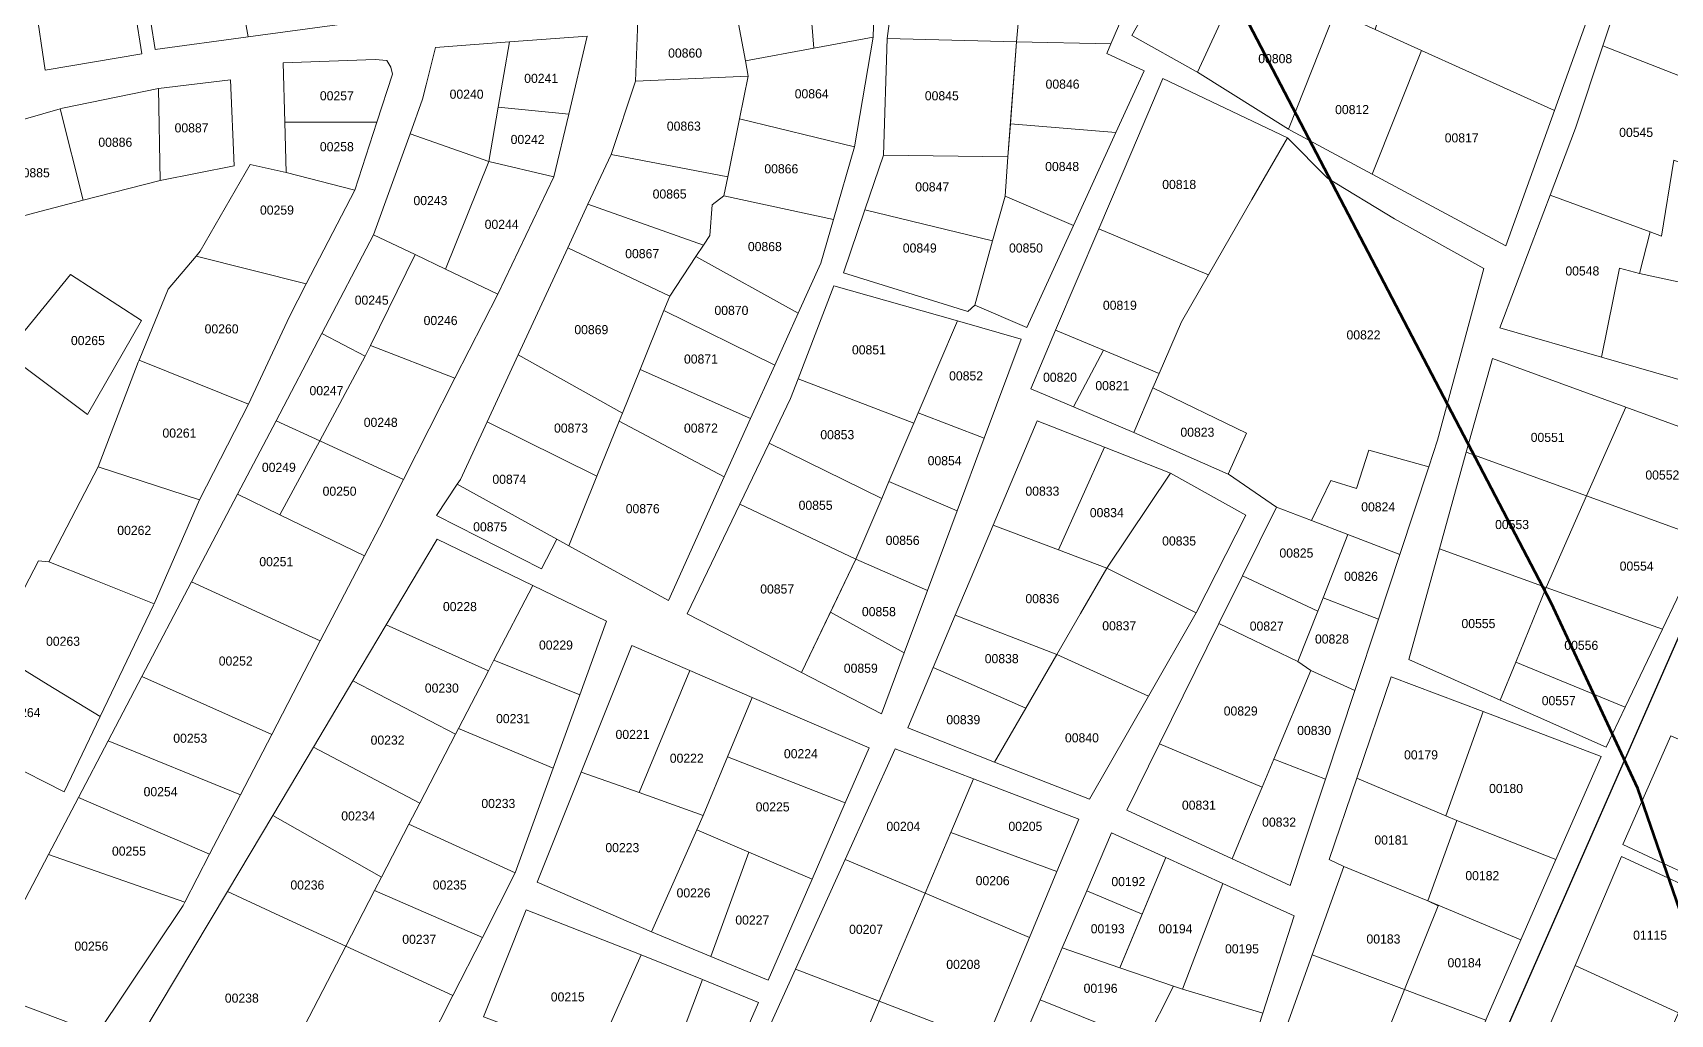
# Model space of a CAD drawing. Header units: metres. Extents: x 245225 to 248406, y 1633796 to 1637634.
# Drawn here: x 246530.8 to 246800.1, y 1634289.7 to 1634451.1 of the extents above; entities that cross this region are included whole.
import ezdxf
from ezdxf.enums import TextEntityAlignment as Align

# ---------------------------------------------------------------- set-up
doc = ezdxf.new("R2010")
doc.units = ezdxf.units.M
doc.header["$MEASUREMENT"] = 0
doc.layers.add('historique_numero_parcelle', color=7, linetype='Continuous')
doc.layers.add('limites_sections', color=7, linetype='Continuous')
doc.layers.add('Limites_Communes', color=7, linetype='Continuous', lineweight=211, plot=False)
doc.layers.add('LIMITES_PARCELLES', color=7, linetype='Continuous', lineweight=0, true_color=0xffffff)
doc.styles.add('Style-FANCY', font='FANCY.shx')

msp = doc.modelspace()

# ---------------------------------------------------------------- linework, layer by layer
at = {"layer": 'Limites_Communes', "color": 210, "lineweight": 80, "flags": 128}
msp.add_lwpolyline([(246816.4302, 1634263.9817), (246794.7343, 1634326.8203), (246780.4792, 1634357.3669), (246711.1976, 1634490.176), (246697.4991, 1634511.3582), (246685.1296, 1634530.4852), (246678.9118, 1634540.1777), (246667.7642, 1634557.5549), (246649.0798, 1634583.3906), (246642.7543, 1634592.1372), (246626.617, 1634586.3651), (246576.9768, 1634616.6345), (246567.3856, 1634602.7438), (246545.3612, 1634540), (246460.5599, 1634559.0875), (246432.3612, 1634563), (246427.4869, 1634590.5068), (246420.2108, 1634610.0199), (246415.3612, 1634625), (246408.3612, 1634617), (246389.3612, 1634612), (246359.3983, 1634636.9696), (246351.3874, 1634642.5217), (246313.6842, 1634675.0655)], dxfattribs=at)
at = {"layer": 'limites_parcelles', "flags": 128}
for points in [[(246713.455, 1634478.625), (246714.689, 1634466.278), (246714.831, 1634464.867), (246712.055, 1634458.442), (246708.092, 1634449.272), (246692.613, 1634449.644), (246693.563, 1634460.488), (246695.145, 1634468.833), (246702.759, 1634467.837), (246701.02, 1634476.576), (246713.455, 1634478.625)], [(246809.236, 1634470.087), (246808.585, 1634464.877), (246812.713, 1634463.66), (246811.125, 1634448.261), (246808.03, 1634448.102), (246807.197, 1634441.821), (246789.001, 1634448.991), (246796.932, 1634472.881), (246809.236, 1634470.087)], [(246760.045, 1634468.203), (246772.827, 1634465.446), (246789.281, 1634461.242), (246781.033, 1634438.306), (246759.179, 1634448.2), (246751.55, 1634451.653), (246756.634, 1634468.938), (246760.045, 1634468.203)], [(246566.242, 1634450.421), (246564.37, 1634461.122), (246563.999, 1634463.244), (246580.614, 1634466.19), (246582.943, 1634452.703), (246566.242, 1634450.421)], [(246659.278, 1634448.571), (246648.024, 1634446.492), (246645.933, 1634457.564), (246647.444, 1634460.972), (246658.186, 1634462.151), (246659.278, 1634448.571)], [(246729.454, 1634460.112), (246722.335, 1634444.631), (246722.133, 1634444.758), (246711.55, 1634450.685), (246718.852, 1634463.597), (246729.454, 1634460.112)], [(246532.579, 1634457.797), (246546.686, 1634460.861), (246548.772, 1634447.637), (246532.897, 1634444.938), (246531.309, 1634455.733), (246532.579, 1634457.797)], [(246738.325, 1634457.641), (246744.968, 1634454.633), (246737.296, 1634435.269), (246722.335, 1634444.631), (246729.454, 1634460.112), (246738.325, 1634457.641)], [(246648.024, 1634446.492), (246648.495, 1634444.001), (246629.952, 1634443.171), (246630.44, 1634456.002), (246645.933, 1634457.564), (246648.024, 1634446.492)], [(246751.55, 1634451.653), (246759.179, 1634448.2), (246751.069, 1634427.852), (246737.691, 1634435.021), (246737.296, 1634435.269), (246744.968, 1634454.633), (246751.55, 1634451.653)], [(246607.369, 1634438.88), (246605.813, 1634429.952), (246592.871, 1634434.516), (246594.921, 1634440.207), (246595.512, 1634442.572), (246597.038, 1634448.674), (246609.239, 1634449.605), (246607.369, 1634438.88)], [(246665.935, 1634432.376), (246647.057, 1634436.964), (246648.495, 1634444.001), (246648.024, 1634446.492), (246659.278, 1634448.571), (246669.005, 1634450.367), (246665.935, 1634432.376)], [(246708.922, 1634434.694), (246691.596, 1634436.131), (246692.613, 1634449.644), (246708.092, 1634449.272), (246707.422, 1634447.721), (246713.561, 1634444.864), (246708.922, 1634434.694)], [(246806.797, 1634438.8), (246805.41, 1634428.338), (246800.648, 1634430.164), (246798.637, 1634417.675), (246796.779, 1634418.355), (246780.312, 1634424.381), (246784.495, 1634435.416), (246784.503, 1634435.442), (246789.001, 1634448.991), (246807.197, 1634441.821), (246806.797, 1634438.8)], [(246587.43, 1634436.435), (246572.289, 1634436.397), (246572.002, 1634446.142), (246587.12, 1634446.733), (246589.068, 1634446.539), (246589.729, 1634445.48), (246589.994, 1634444.29), (246587.43, 1634436.435)], [(246647.057, 1634436.964), (246645.105, 1634427.406), (246625.93, 1634431.106), (246629.952, 1634443.171), (246648.495, 1634444.001), (246647.057, 1634436.964)], [(246731.297, 1634423.692), (246724.152, 1634411.308), (246718.724, 1634413.577), (246706.119, 1634418.846), (246711.534, 1634431.562), (246716.661, 1634443.6), (246737.161, 1634433.857), (246731.297, 1634423.692)], [(246551.814, 1634426.827), (246539.108, 1634423.565), (246535.344, 1634438.622), (246535.728, 1634438.733), (246551.497, 1634441.961), (246551.814, 1634426.827)], [(246539.108, 1634423.565), (246532.023, 1634421.747), (246526.478, 1634420.243), (246521.273, 1634434.536), (246521.811, 1634434.712), (246535.344, 1634438.622), (246539.108, 1634423.565)], [(246665.935, 1634432.376), (246662.489, 1634420.381), (246644.473, 1634424.316), (246645.105, 1634427.406), (246647.057, 1634436.964), (246665.935, 1634432.376)], [(246708.922, 1634434.694), (246701.96, 1634419.432), (246690.7, 1634424.224), (246691.19, 1634430.731), (246691.596, 1634436.131), (246708.922, 1634434.694)], [(246605.813, 1634429.952), (246598.72, 1634412.231), (246593.697, 1634414.626), (246586.878, 1634417.876), (246592.871, 1634434.516), (246605.813, 1634429.952)], [(246760.367, 1634379.723), (246750.496, 1634382.499), (246748.511, 1634376.149), (246744.278, 1634377.472), (246741.115, 1634370.888), (246735.362, 1634373.109), (246727.425, 1634378.506), (246727.369, 1634378.531), (246730.387, 1634385.277), (246715.027, 1634392.73), (246716.043, 1634395.09), (246719.699, 1634403.589), (246724.152, 1634411.308), (246731.297, 1634423.692), (246737.161, 1634433.857), (246743.723, 1634427.19), (246754.73, 1634420.522), (246769.441, 1634412.373), (246761.821, 1634384.116), (246760.367, 1634379.723)], [(246572.531, 1634428.15), (246583.776, 1634425.24), (246575.815, 1634409.808), (246557.71, 1634414.402), (246558.376, 1634415.185), (246566.578, 1634429.473), (246572.531, 1634428.15)], [(246641.125, 1634416.207), (246622.132, 1634422.908), (246625.93, 1634431.106), (246645.105, 1634427.406), (246644.473, 1634424.316), (246642.568, 1634422.834), (246642.145, 1634417.754), (246641.125, 1634416.207)], [(246691.19, 1634430.731), (246690.7, 1634424.224), (246688.667, 1634416.913), (246667.652, 1634422.009), (246670.698, 1634431), (246691.19, 1634430.731)], [(246805.41, 1634428.338), (246819.683, 1634424.147), (246817.376, 1634406.717), (246795.039, 1634411.537), (246796.779, 1634418.355), (246798.637, 1634417.675), (246800.648, 1634430.164), (246805.41, 1634428.338)], [(246662.489, 1634420.381), (246660.432, 1634413.22), (246656.708, 1634404.985), (246639.867, 1634414.301), (246641.125, 1634416.207), (246642.145, 1634417.754), (246642.568, 1634422.834), (246644.473, 1634424.316), (246662.489, 1634420.381)], [(246701.96, 1634419.432), (246694.299, 1634402.636), (246685.726, 1634406.341), (246688.667, 1634416.913), (246690.7, 1634424.224), (246701.96, 1634419.432)], [(246796.779, 1634418.355), (246795.039, 1634411.537), (246791.741, 1634412.394), (246788.754, 1634397.793), (246772.059, 1634402.607), (246777.202, 1634416.175), (246780.312, 1634424.381), (246796.779, 1634418.355)], [(246641.125, 1634416.207), (246639.867, 1634414.301), (246635.583, 1634407.806), (246618.81, 1634415.74), (246622.132, 1634422.908), (246641.125, 1634416.207)], [(246688.667, 1634416.913), (246685.726, 1634406.341), (246684.562, 1634405.282), (246664.136, 1634411.632), (246667.652, 1634422.009), (246688.667, 1634416.913)], [(246724.152, 1634411.308), (246719.699, 1634403.589), (246716.043, 1634395.09), (246706.904, 1634398.898), (246699.022, 1634402.182), (246706.119, 1634418.846), (246718.724, 1634413.577), (246724.152, 1634411.308)], [(246593.697, 1634414.626), (246586.391, 1634399.692), (246585.52, 1634397.911), (246578.38, 1634401.669), (246586.878, 1634417.876), (246593.697, 1634414.626)], [(246575.815, 1634409.808), (246573.06, 1634404.47), (246566.314, 1634390.05), (246548.323, 1634397.256), (246553.084, 1634408.968), (246557.71, 1634414.402), (246575.815, 1634409.808)], [(246598.72, 1634412.231), (246607.304, 1634408.14), (246600.266, 1634394.294), (246586.391, 1634399.692), (246593.697, 1634414.626), (246598.72, 1634412.231)], [(246635.583, 1634407.806), (246634.632, 1634405.457), (246630.706, 1634395.76), (246627.798, 1634388.576), (246610.669, 1634398.169), (246618.81, 1634415.74), (246635.583, 1634407.806)], [(246656.708, 1634404.985), (246652.845, 1634396.445), (246634.632, 1634405.457), (246635.583, 1634407.806), (246639.867, 1634414.301), (246656.708, 1634404.985)], [(246795.039, 1634411.537), (246817.376, 1634406.717), (246815.187, 1634390.172), (246788.754, 1634397.793), (246791.741, 1634412.394), (246795.039, 1634411.537)], [(246682.883, 1634403.716), (246676.424, 1634388.591), (246675.702, 1634386.899), (246656.698, 1634394.232), (246662.549, 1634409.516), (246682.883, 1634403.716)], [(246566.314, 1634390.05), (246558.258, 1634374.335), (246541.575, 1634379.731), (246548.19, 1634396.929), (246548.323, 1634397.256), (246566.314, 1634390.05)], [(246600.266, 1634394.294), (246591.797, 1634377.631), (246578.028, 1634383.983), (246585.52, 1634397.911), (246586.391, 1634399.692), (246600.266, 1634394.294)], [(246627.798, 1634388.576), (246627.269, 1634387.267), (246623.608, 1634378.226), (246605.549, 1634387.12), (246610.669, 1634398.169), (246627.798, 1634388.576)], [(246716.043, 1634395.09), (246715.027, 1634392.73), (246711.867, 1634385.386), (246701.988, 1634389.584), (246706.904, 1634398.898), (246716.043, 1634395.09)], [(246648.877, 1634387.672), (246644.549, 1634378.102), (246627.269, 1634387.267), (246627.798, 1634388.576), (246630.706, 1634395.76), (246648.877, 1634387.672)], [(246675.702, 1634386.899), (246671.623, 1634377.349), (246670.429, 1634374.552), (246651.91, 1634383.613), (246655.458, 1634390.995), (246656.698, 1634394.232), (246675.702, 1634386.899)], [(246623.608, 1634378.226), (246618.966, 1634366.76), (246617.04, 1634367.817), (246600.64, 1634376.865), (246601.165, 1634377.66), (246605.549, 1634387.12), (246623.608, 1634378.226)], [(246644.549, 1634378.102), (246635.35, 1634357.763), (246618.966, 1634366.76), (246623.608, 1634378.226), (246627.269, 1634387.267), (246644.549, 1634378.102)], [(246687.284, 1634384.471), (246682.825, 1634372.513), (246671.623, 1634377.349), (246675.702, 1634386.899), (246676.424, 1634388.591), (246687.284, 1634384.471)], [(246591.797, 1634377.631), (246587.83, 1634369.828), (246585.38, 1634365.104), (246571.496, 1634371.839), (246578.028, 1634383.983), (246591.797, 1634377.631)], [(246760.367, 1634379.723), (246755.594, 1634365.299), (246747.089, 1634368.582), (246741.115, 1634370.888), (246744.278, 1634377.472), (246748.511, 1634376.149), (246750.496, 1634382.499), (246760.367, 1634379.723)], [(246558.258, 1634374.335), (246558.244, 1634374.307), (246550.804, 1634357.209), (246540.645, 1634361.268), (246533.505, 1634364.121), (246541.575, 1634379.731), (246558.258, 1634374.335)], [(246682.825, 1634372.513), (246677.944, 1634359.423), (246666.151, 1634364.534), (246670.429, 1634374.552), (246671.623, 1634377.349), (246682.825, 1634372.513)], [(246571.496, 1634371.839), (246585.38, 1634365.104), (246578.121, 1634351.11), (246556.963, 1634360.824), (246564.515, 1634375.226), (246571.496, 1634371.839)], [(246741.115, 1634370.888), (246747.089, 1634368.582), (246743.001, 1634358.219), (246742.125, 1634355.999), (246729.762, 1634361.788), (246735.362, 1634373.109), (246741.115, 1634370.888)], [(246613.05, 1634360.238), (246606.674, 1634347.944), (246605.774, 1634346.208), (246588.969, 1634353.749), (246597.355, 1634367.817), (246613.05, 1634360.238)], [(246703.116, 1634355.61), (246699.229, 1634348.89), (246682.525, 1634355.332), (246685.735, 1634362.949), (246688.771, 1634370.153), (246699.503, 1634366.069), (246707.422, 1634363.055), (246703.116, 1634355.61)], [(246779.666, 1634359.89), (246774.679, 1634347.621), (246772.134, 1634341.361), (246757.071, 1634348.026), (246762.138, 1634366.264), (246779.666, 1634359.89)], [(246550.703, 1634356.977), (246541.952, 1634338.687), (246533.402, 1634343.904), (246524.105, 1634349.577), (246531.785, 1634364.253), (246533.505, 1634364.121), (246540.645, 1634361.268), (246550.804, 1634357.209), (246550.703, 1634356.977)], [(246714.281, 1634342.034), (246699.229, 1634348.89), (246703.116, 1634355.61), (246707.422, 1634363.055), (246722.133, 1634355.752), (246714.281, 1634342.034)], [(246752.087, 1634354.701), (246748.192, 1634342.933), (246740.971, 1634346.251), (246738.854, 1634347.706), (246742.125, 1634355.999), (246743.001, 1634358.219), (246752.087, 1634354.701)], [(246605.774, 1634346.208), (246600.846, 1634336.706), (246600.357, 1634335.763), (246583.487, 1634344.552), (246588.969, 1634353.749), (246605.774, 1634346.208)], [(246738.854, 1634347.706), (246740.971, 1634346.251), (246734.885, 1634331.664), (246732.958, 1634327.045), (246716.117, 1634334.205), (246725.883, 1634353.948), (246738.854, 1634347.706)], [(246533.402, 1634343.904), (246541.952, 1634338.687), (246536.019, 1634326.285), (246516.969, 1634335.942), (246524.105, 1634349.577), (246533.402, 1634343.904)], [(246714.281, 1634342.034), (246704.565, 1634325.06), (246688.991, 1634331.19), (246694.121, 1634340.059), (246699.229, 1634348.89), (246714.281, 1634342.034)], [(246620.787, 1634342.255), (246616.402, 1634330.18), (246600.846, 1634336.706), (246605.774, 1634346.208), (246606.674, 1634347.944), (246620.787, 1634342.255)], [(246649.148, 1634341.81), (246645.083, 1634332.041), (246641.077, 1634322.412), (246630.533, 1634326.162), (246638.885, 1634346.232), (246649.148, 1634341.81)], [(246781.285, 1634315.144), (246764.982, 1634321.592), (246763.19, 1634322.347), (246769.29, 1634339.484), (246788.702, 1634332.098), (246781.285, 1634315.144)], [(246616.402, 1634330.18), (246610.161, 1634312.995), (246592.699, 1634320.995), (246594.465, 1634324.401), (246600.357, 1634335.763), (246600.846, 1634336.706), (246616.402, 1634330.18)], [(246588.166, 1634312.256), (246570.292, 1634322.417), (246576.991, 1634333.654), (246594.465, 1634324.401), (246592.699, 1634320.995), (246588.166, 1634312.256)], [(246594.465, 1634324.401), (246592.699, 1634320.995), (246588.166, 1634312.256), (246570.292, 1634322.417), (246576.991, 1634333.654), (246594.465, 1634324.401)], [(246685.531, 1634328.422), (246681.797, 1634319.612), (246677.556, 1634309.604), (246664.426, 1634315.18), (246672.656, 1634333.368), (246685.531, 1634328.422)], [(246732.958, 1634327.045), (246730.921, 1634322.161), (246728.046, 1634315.272), (246710.703, 1634323.261), (246716.117, 1634334.205), (246732.958, 1634327.045)], [(246664.437, 1634324.492), (246658.971, 1634311.932), (246648.573, 1634316.392), (246640.028, 1634320.056), (246641.077, 1634322.412), (246645.083, 1634332.041), (246664.437, 1634324.492)], [(246740.109, 1634318.506), (246737.585, 1634310.879), (246728.046, 1634315.272), (246730.921, 1634322.161), (246732.958, 1634327.045), (246734.885, 1634331.664), (246743.38, 1634328.39), (246740.109, 1634318.506)], [(246630.533, 1634326.162), (246641.077, 1634322.412), (246640.028, 1634320.056), (246632.559, 1634303.282), (246613.777, 1634311.427), (246621.011, 1634329.549), (246630.533, 1634326.162)], [(246763.19, 1634322.347), (246764.982, 1634321.592), (246760.219, 1634308.362), (246746.395, 1634314.001), (246744.014, 1634315.191), (246748.536, 1634328.522), (246763.19, 1634322.347)], [(246588.166, 1634312.256), (246587.02, 1634310.045), (246582.295, 1634300.934), (246572.209, 1634305.597), (246562.846, 1634309.926), (246570.292, 1634322.417), (246588.166, 1634312.256)], [(246610.161, 1634312.995), (246604.767, 1634302.347), (246587.02, 1634310.045), (246588.166, 1634312.256), (246592.699, 1634320.995), (246610.161, 1634312.995)], [(246555.839, 1634308.153), (246555.551, 1634307.598), (246541.475, 1634286.537), (246521.896, 1634293.945), (246533.448, 1634315.976), (246555.839, 1634308.153)], [(246726.504, 1634311.236), (246719.866, 1634293.868), (246718.389, 1634294.313), (246709.559, 1634297.363), (246717.14, 1634315.496), (246726.504, 1634311.236)], [(246760.219, 1634308.362), (246761.939, 1634307.569), (246756.402, 1634293.768), (246741.223, 1634299.504), (246746.395, 1634314.001), (246760.219, 1634308.362)], [(246582.295, 1634300.934), (246570.954, 1634279.067), (246560.774, 1634282.399), (246548.778, 1634286.325), (246562.846, 1634309.926), (246572.209, 1634305.597), (246582.295, 1634300.934)], [(246775.516, 1634301.957), (246769.811, 1634288.918), (246769.733, 1634288.729), (246756.402, 1634293.768), (246761.939, 1634307.569), (246760.219, 1634308.362), (246775.516, 1634301.957)], [(246709.559, 1634297.363), (246718.389, 1634294.313), (246713.727, 1634285.147), (246696.479, 1634292.096), (246700.123, 1634300.622), (246709.559, 1634297.363)], [(246640.95, 1634295.407), (246634.414, 1634278.112), (246632.125, 1634279.003), (246623.283, 1634282.449), (246630.875, 1634299.501), (246640.95, 1634295.407)], [(246670.035, 1634291.859), (246666.334, 1634283.127), (246662.582, 1634274.274), (246648.701, 1634280.427), (246656.267, 1634297.147), (246670.035, 1634291.859)], [(246719.866, 1634293.868), (246733.069, 1634289.896), (246727.016, 1634271.082), (246711.88, 1634275.263), (246709.022, 1634275.898), (246713.727, 1634285.147), (246718.389, 1634294.313), (246719.866, 1634293.868)]]:
    msp.add_lwpolyline(points, close=True, dxfattribs=at)
at = {"layer": 'limites_parcelles'}
for points in [[(246669.005, 1634450.367), (246659.278, 1634448.571), (246658.186, 1634462.151), (246669.428, 1634463.385)], [(246566.242, 1634450.421), (246550.994, 1634448.338), (246549.526, 1634457.39), (246564.37, 1634461.122)], [(246693.563, 1634460.488), (246692.613, 1634449.644), (246671.333, 1634450.156), (246672.82, 1634461.348)], [(246618.969, 1634437.754), (246607.369, 1634438.88), (246609.239, 1634449.605), (246622.015, 1634450.579)], [(246692.613, 1634449.644), (246691.19, 1634430.731), (246670.698, 1634431), (246671.333, 1634450.156)], [(246781.033, 1634438.306), (246773.039, 1634416.077), (246751.069, 1634427.852), (246759.179, 1634448.2)], [(246551.814, 1634426.827), (246551.497, 1634441.961), (246563.35, 1634443.39), (246563.985, 1634429.208)], [(246618.969, 1634437.754), (246616.511, 1634427.401), (246605.813, 1634429.952), (246607.369, 1634438.88)], [(246583.776, 1634425.24), (246572.531, 1634428.15), (246572.289, 1634436.397), (246587.43, 1634436.435)], [(246616.511, 1634427.401), (246607.304, 1634408.14), (246598.72, 1634412.231), (246605.813, 1634429.952)], [(246548.719, 1634403.808), (246539.855, 1634388.33), (246526.494, 1634398.384), (246537.077, 1634411.349)], [(246652.845, 1634396.445), (246648.877, 1634387.672), (246630.706, 1634395.76), (246634.632, 1634405.457)], [(246687.284, 1634384.471), (246676.424, 1634388.591), (246682.883, 1634403.716), (246693.346, 1634400.731)], [(246585.52, 1634397.911), (246578.028, 1634383.983), (246570.844, 1634387.297), (246578.38, 1634401.669)], [(246706.904, 1634398.898), (246701.988, 1634389.584), (246694.934, 1634392.582), (246699.022, 1634402.182)], [(246792.774, 1634389.554), (246786.317, 1634374.941), (246766.547, 1634382.135), (246770.836, 1634397.572)], [(246727.369, 1634378.531), (246711.867, 1634385.386), (246715.027, 1634392.73), (246730.387, 1634385.277)], [(246805.89, 1634367.819), (246786.317, 1634374.941), (246792.774, 1634389.554), (246812.793, 1634382.237)], [(246578.028, 1634383.983), (246571.496, 1634371.839), (246564.515, 1634375.226), (246570.844, 1634387.297)], [(246707.038, 1634382.968), (246699.503, 1634366.069), (246688.771, 1634370.153), (246695.992, 1634387.291)], [(246670.429, 1634374.552), (246666.151, 1634364.534), (246647.092, 1634373.587), (246651.91, 1634383.613)], [(246707.422, 1634363.055), (246699.503, 1634366.069), (246707.038, 1634382.968), (246717.9, 1634378.718)], [(246786.317, 1634374.941), (246779.666, 1634359.89), (246762.138, 1634366.264), (246766.547, 1634382.135)], [(246722.133, 1634355.752), (246707.422, 1634363.055), (246717.9, 1634378.718), (246730.291, 1634371.787)], [(246617.04, 1634367.817), (246614.5, 1634362.949), (246597.25, 1634371.733), (246600.64, 1634376.865)], [(246666.151, 1634364.534), (246657.216, 1634345.893), (246638.419, 1634355.54), (246647.092, 1634373.587)], [(246805.89, 1634367.819), (246798.805, 1634353.02), (246779.666, 1634359.89), (246786.317, 1634374.941)], [(246755.594, 1634365.299), (246752.087, 1634354.701), (246743.001, 1634358.219), (246747.089, 1634368.582)], [(246674.115, 1634349.152), (246661.993, 1634355.859), (246666.151, 1634364.534), (246677.944, 1634359.423)], [(246578.121, 1634351.11), (246570.136, 1634335.716), (246548.799, 1634345.253), (246556.963, 1634360.824)], [(246620.787, 1634342.255), (246606.674, 1634347.944), (246613.05, 1634360.238), (246625.19, 1634354.376)], [(246742.125, 1634355.999), (246738.854, 1634347.706), (246725.883, 1634353.948), (246729.762, 1634361.788)], [(246798.805, 1634353.02), (246792.67, 1634340.206), (246774.679, 1634347.621), (246779.666, 1634359.89)], [(246674.115, 1634349.152), (246670.381, 1634339.136), (246657.216, 1634345.893), (246661.993, 1634355.859)], [(246699.229, 1634348.89), (246694.121, 1634340.059), (246678.896, 1634346.72), (246682.525, 1634355.332)], [(246638.885, 1634346.232), (246630.533, 1634326.162), (246621.011, 1634329.549), (246629.317, 1634350.355)], [(246694.121, 1634340.059), (246688.991, 1634331.19), (246674.72, 1634336.808), (246678.896, 1634346.72)], [(246748.192, 1634342.933), (246743.38, 1634328.39), (246734.885, 1634331.664), (246740.971, 1634346.251)], [(246792.67, 1634340.206), (246789.536, 1634333.659), (246772.134, 1634341.361), (246774.679, 1634347.621)], [(246570.136, 1634335.716), (246564.997, 1634325.807), (246543.254, 1634334.678), (246548.799, 1634345.253)], [(246600.357, 1634335.763), (246594.465, 1634324.401), (246576.991, 1634333.654), (246583.487, 1634344.552)], [(246769.29, 1634339.484), (246763.19, 1634322.347), (246748.536, 1634328.522), (246754.201, 1634345.225)], [(246664.437, 1634324.492), (246645.083, 1634332.041), (246649.148, 1634341.81), (246668.37, 1634333.527)], [(246817.532, 1634327.899), (246809.419, 1634309.635), (246792.274, 1634317.652), (246800.176, 1634335.51)], [(246564.997, 1634325.807), (246559.929, 1634316.037), (246538.369, 1634325.362), (246543.254, 1634334.678)], [(246699.247, 1634313.202), (246681.797, 1634319.612), (246685.531, 1634328.422), (246702.818, 1634321.78)], [(246559.929, 1634316.037), (246555.839, 1634308.153), (246533.448, 1634315.976), (246538.369, 1634325.362)], [(246648.573, 1634316.392), (246642.337, 1634299.226), (246632.559, 1634303.282), (246640.028, 1634320.056)], [(246699.247, 1634313.202), (246694.716, 1634302.317), (246677.556, 1634309.604), (246681.797, 1634319.612)], [(246713.253, 1634306.2), (246704.143, 1634310.027), (246708.216, 1634319.557), (246717.14, 1634315.496)], [(246775.516, 1634301.957), (246760.219, 1634308.362), (246764.982, 1634321.592), (246781.285, 1634315.144)], [(246658.971, 1634311.932), (246651.743, 1634295.324), (246642.337, 1634299.226), (246648.573, 1634316.392)], [(246677.556, 1634309.604), (246670.035, 1634291.859), (246656.267, 1634297.147), (246664.426, 1634315.18)], [(246801.432, 1634289.966), (246784.418, 1634297.742), (246792.063, 1634315.668), (246809.446, 1634307.651)], [(246733.069, 1634289.896), (246719.866, 1634293.868), (246726.504, 1634311.236), (246738.22, 1634305.905)], [(246604.767, 1634302.347), (246599.922, 1634292.784), (246582.295, 1634300.934), (246587.02, 1634310.045)], [(246694.716, 1634302.317), (246687.559, 1634285.128), (246670.035, 1634291.859), (246677.556, 1634309.604)], [(246713.253, 1634306.2), (246709.559, 1634297.363), (246700.123, 1634300.622), (246704.143, 1634310.027)], [(246630.875, 1634299.501), (246623.283, 1634282.449), (246604.936, 1634289.282), (246611.958, 1634306.871)], [(246599.922, 1634292.784), (246589.841, 1634272.884), (246570.954, 1634279.067), (246582.295, 1634300.934)], [(246756.402, 1634293.768), (246750.799, 1634279.8), (246736.224, 1634285.492), (246741.223, 1634299.504)], [(246801.432, 1634289.966), (246794.777, 1634275.279), (246777.566, 1634281.675), (246784.418, 1634297.742)], [(246642.825, 1634274.834), (246634.414, 1634278.112), (246640.95, 1634295.407), (246650.152, 1634291.669)], [(246713.727, 1634285.147), (246709.022, 1634275.898), (246692.061, 1634281.758), (246696.479, 1634292.096)], [(246769.733, 1634288.729), (246763.956, 1634274.662), (246750.799, 1634279.8), (246756.402, 1634293.768)], [(246687.559, 1634285.128), (246683.903, 1634276.344), (246666.334, 1634283.127), (246670.035, 1634291.859)]]:
    msp.add_3dface(points, dxfattribs=at)
at = {"layer": 'limites_sections'}
msp.add_line((246739.265, 1634210.098), (246813.093, 1634378.285), dxfattribs=at)

# ---------------------------------------------------------------- texts
at = {"layer": 'historique_numero_parcelle', "style": 'Style-FANCY'}
for s, p in [('00860', (246638.10331, 1634447.776071)), ('00808', (246735.129254, 1634446.854447)), ('00241', (246614.438257, 1634443.616095)), ('00846', (246700.159241, 1634442.66789)), ('00257', (246580.843572, 1634440.751836)), ('00240', (246602.176164, 1634441.011015)), ('00864', (246658.910816, 1634441.07758)), ('00845', (246680.307182, 1634440.754036)), ('00812', (246747.762383, 1634438.481334)), ('00887', (246556.954203, 1634435.475569)), ('00863', (246637.890988, 1634435.761318)), ('00545', (246794.469304, 1634434.731574)), ('00886', (246544.417282, 1634433.113155)), ('00258', (246580.843572, 1634432.378363)), ('00242', (246612.208785, 1634433.567928)), ('00817', (246765.783169, 1634433.829604)), ('00866', (246653.921261, 1634428.743852)), ('00848', (246700.092891, 1634429.118067)), ('00885', (246530.855247, 1634428.089287)), ('00818', (246719.337843, 1634426.16588)), ('00243', (246596.230907, 1634423.51976)), ('00865', (246635.555452, 1634424.597167)), ('00847', (246678.728041, 1634425.768822)), ('00259', (246570.99674, 1634421.958041)), ('00244', (246607.935632, 1634419.612139)), ('00868', (246651.214162, 1634415.958241)), ('00849', (246676.684447, 1634415.721086)), ('00850', (246694.147889, 1634415.721086)), ('00867', (246631.04362, 1634414.788663)), ('00548', (246785.62147, 1634411.949729)), ('00245', (246586.569864, 1634407.144969)), ('00870', (246645.720343, 1634405.458623)), ('00819', (246709.584325, 1634406.302995)), ('00260', (246561.893065, 1634402.419937)), ('00246', (246597.90301, 1634403.795579)), ('00869', (246622.683462, 1634402.295447)), ('00265', (246539.91187, 1634400.501017)), ('00822', (246749.640101, 1634401.431969)), ('00871', (246640.704248, 1634397.457648)), ('00851', (246668.324288, 1634398.974859)), ('00852', (246684.30148, 1634394.695268)), ('00820', (246699.744551, 1634394.467666)), ('00247', (246579.138292, 1634392.258794)), ('00821', (246708.343571, 1634393.085438)), ('00248', (246588.056178, 1634387.048633)), ('00873', (246619.339398, 1634386.107428)), ('00872', (246640.704248, 1634386.107428)), ('00261', (246554.960802, 1634385.289207)), ('00853', (246663.122412, 1634385.019671)), ('00823', (246722.330249, 1634385.43002)), ('00551', (246779.920306, 1634384.5743)), ('00854', (246680.771635, 1634380.74008)), ('00249', (246571.308601, 1634379.658711)), ('00874', (246609.205609, 1634377.687797)), ('00552', (246798.777108, 1634378.3875)), ('00250', (246581.28814, 1634375.724508)), ('00833', (246696.845036, 1634375.734486)), ('00876', (246631.127803, 1634372.849999)), ('00855', (246659.557733, 1634373.413606)), ('00834', (246707.43457, 1634372.199172)), ('00824', (246752.055258, 1634373.149454)), ('00875', (246606.047327, 1634369.872892)), ('00553', (246774.068195, 1634370.246973)), ('00262', (246547.529231, 1634369.28657)), ('00856', (246673.862893, 1634367.645461)), ('00835', (246719.324573, 1634367.547442)), ('00251', (246570.88394, 1634364.134558)), ('00825', (246738.612654, 1634365.560489)), ('00826', (246749.228728, 1634361.73278)), ('00554', (246794.550583, 1634363.408931)), ('00857', (246653.241169, 1634359.644486)), ('00228', (246601.075943, 1634356.752943)), ('00858', (246669.961486, 1634355.923103)), ('00836', (246696.845036, 1634358.057914)), ('00837', (246709.478164, 1634353.592254)), ('00827', (246733.729259, 1634353.545736)), ('00555', (246768.541201, 1634353.96592)), ('00263', (246535.824506, 1634351.051007)), ('00828', (246744.451495, 1634351.419232)), ('00229', (246616.868032, 1634350.426319)), ('00838', (246690.156909, 1634348.196247)), ('00556', (246785.4473, 1634350.384088)), ('00252', (246564.215431, 1634347.806286)), ('00859', (246666.988985, 1634346.619643)), ('00230', (246598.103314, 1634343.355386)), ('00557', (246781.738309, 1634341.279989)), ('00264', (246529.321881, 1634339.328145)), ('00231', (246609.808039, 1634338.331303)), ('00839', (246683.840344, 1634338.148512)), ('00829', (246729.449654, 1634339.590548)), ('00253', (246556.737413, 1634335.106519)), ('00232', (246589.185428, 1634334.795836)), ('00221', (246629.455256, 1634335.726222)), ('00840', (246703.347381, 1634335.171405)), ('00830', (246741.525439, 1634336.380854)), ('00222', (246638.373142, 1634331.818601)), ('00224', (246657.13786, 1634332.56291)), ('00179', (246759.098025, 1634332.375171)), ('00254', (246551.860444, 1634326.314372)), ('00180', (246773.078669, 1634326.839375)), ('00233', (246607.392778, 1634324.375514)), ('00225', (246652.493128, 1634323.817283)), ('00831', (246722.575746, 1634324.100288)), ('00234', (246584.354907, 1634322.328665)), ('00832', (246735.766219, 1634321.309251)), ('00204', (246673.986626, 1634320.619081)), ('00205', (246694.051869, 1634320.619081)), ('00181', (246754.221056, 1634318.372864)), ('00255', (246546.658344, 1634316.54532)), ('00223', (246627.783153, 1634317.118504)), ('00236', (246575.994389, 1634310.977958)), ('00235', (246599.403839, 1634310.977958)), ('00206', (246688.663979, 1634311.687377)), ('00192', (246710.9786, 1634311.534528)), ('00182', (246769.177094, 1634312.511433)), ('00226', (246639.487878, 1634309.675417)), ('00227', (246649.148921, 1634305.209565)), ('00207', (246667.855579, 1634303.686058)), ('00193', (246707.58131, 1634303.772451)), ('00194', (246718.728667, 1634303.772451)), ('00183', (246752.920531, 1634302.091111)), ('01115', (246796.762353, 1634302.718682)), ('00256', (246540.48085, 1634300.914837)), ('00237', (246594.387528, 1634302.046253)), ('00195', (246729.663694, 1634300.476227)), ('00208', (246683.833458, 1634297.917666)), ('00184', (246766.250912, 1634298.18349)), ('00238', (246565.21861, 1634292.37024)), ('00215', (246618.807208, 1634292.567947)), ('00196', (246706.413492, 1634293.990108))]:
    msp.add_text(s, height=1.499994, dxfattribs=at).set_placement(p, align=Align.MIDDLE_CENTER)

doc.saveas('drawing.dxf')
